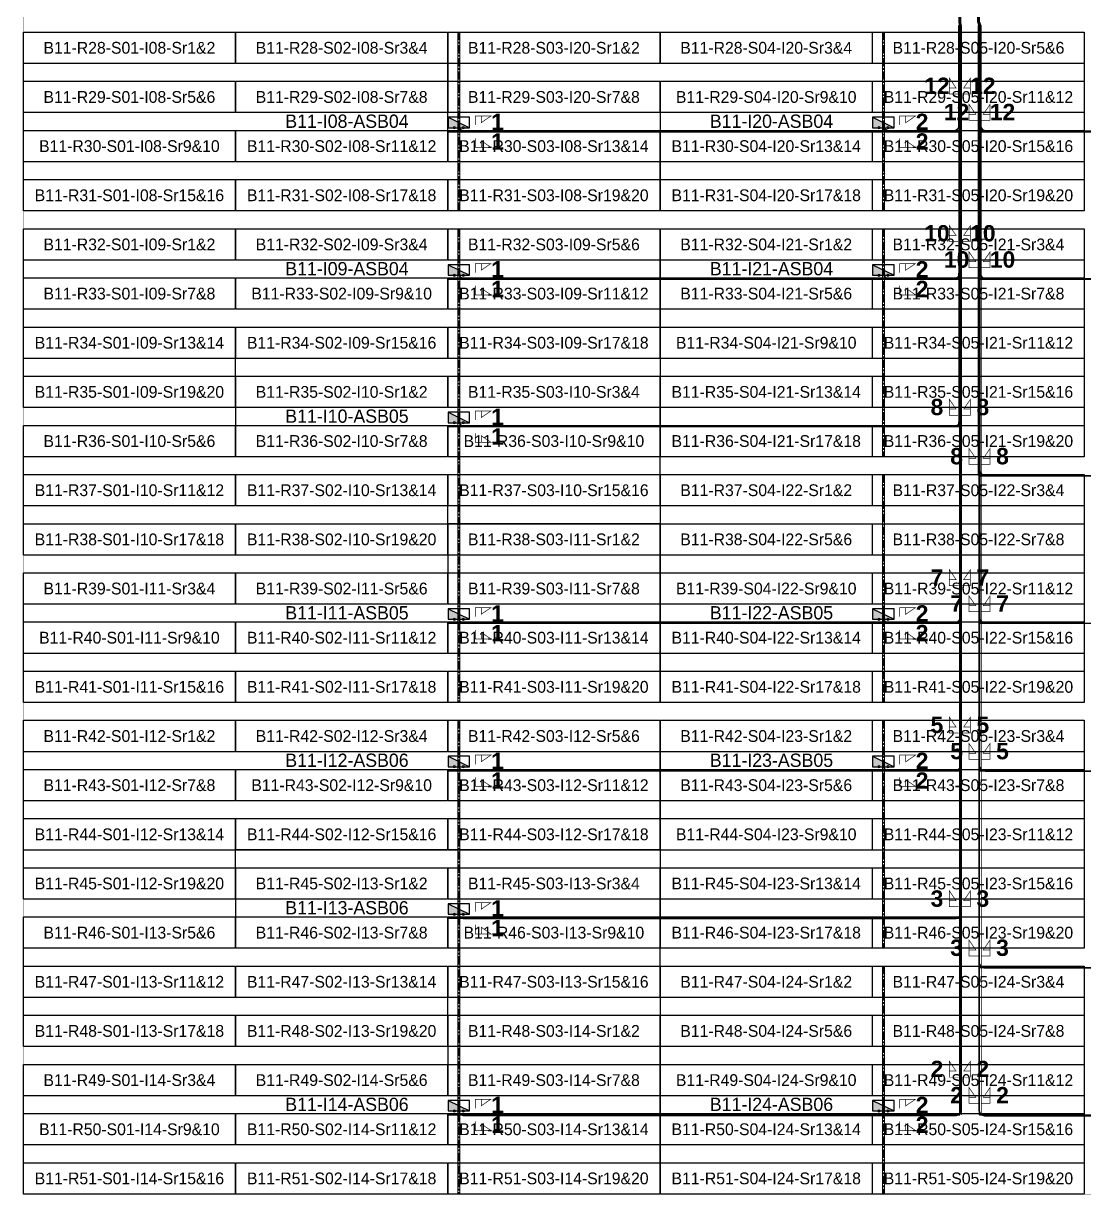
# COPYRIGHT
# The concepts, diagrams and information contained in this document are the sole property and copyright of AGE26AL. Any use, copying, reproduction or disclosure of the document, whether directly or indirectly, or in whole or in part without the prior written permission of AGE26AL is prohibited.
# Model space of a CAD drawing. Header units: metres. Extents: x 532315 to 532639, y 2674917 to 2675304.
# Drawn here: x 532314.6 to 532476.6, y 2674916.7 to 2675095.4 of the extents above; entities that cross this region are included whole.
import ezdxf
from ezdxf.enums import TextEntityAlignment as Align

# ---------------------------------------------------------------- set-up
doc = ezdxf.new("R2010")
doc.units = ezdxf.units.M
doc.header["$MEASUREMENT"] = 0
doc.linetypes.add('CENTER', pattern=[2, 1.25, -0.25, 0.25, -0.25])
doc.layers.add('Boundary-12.5 MW Block', color=6, linetype='Continuous', lineweight=9)
doc.layers.add('PILE', color=1, linetype='Continuous', lineweight=15)
for name, color, linetype in [('DC Trench BL-11', 40, 'Continuous'), ('E-Inverter Grouping', 2, 'Continuous'), ('Inverter Block-11', 7, 'Continuous'), ('LT Cable(AG) INV to LT Panel BL-11', 2, 'Continuous'), ('Messenger Wire Block-11 (Master Path)', 30, 'Continuous'), ('Messenger Wire Block-11 (MW Path)', 191, 'Continuous'), ('Messenger Wire Exc Link', 7, 'Continuous'), ('MMS Table Block-11', 8, 'Continuous'), ('Plan Line - DC BL-11', 40, 'Continuous'), ('Section Marking BL-11', 2, 'Continuous')]:
    doc.layers.add(name, color=color, linetype=linetype)
doc.styles.add('BoldTextStyle', font='arialbd.ttf')
doc.styles.get("Standard").update_dxf_attribs({"font": 'Adani Regular.ttf'})

# ---------------------------------------------------------------- blocks, each defined once
blk = doc.blocks.new('MMS Table (32.292 x 4.788)')
at = {"color": 0}
blk.add_lwpolyline([(0, -0.002), (0, 4.786), (32.292, 4.786), (32.292, -0.002)], close=True, dxfattribs=at)
at = {"color": 7}
blk.add_attdef('ID1', text='', height=1.8, dxfattribs=at).set_placement((16.146, 2.392), align=Align.MIDDLE_CENTER)
blk = doc.blocks.new('Inverter Block')
h = blk.add_hatch(color=0)
h.dxf.hatch_style = 1
h.paths.add_polyline_path([(-1.46, 2.27), (-1.46, 0.85), (1.46, 0.85)])
at = {"color": 0}
blk.add_lwpolyline([(1.46, 2.27), (-1.46, 2.27), (-1.46, 0.85), (1.46, 0.85)], close=True, dxfattribs=at)
blk.add_lwpolyline([(-1.46, 2.27), (1.46, 0.85)], dxfattribs=at)
at = {"layer": 'PILE'}
for centre in [(-0.61, 0.85), (0.61, 0.85)]:
    blk.add_circle(centre, 0.156, dxfattribs=at)
at = {"color": 7}
blk.add_attdef('ID', (-1.46, 3.01), '', height=1.8, dxfattribs=at)

msp = doc.modelspace()

# ---------------------------------------------------------------- linework, layer by layer
at = {"layer": 'Boundary-12.5 MW Block', "const_width": 0.05}
msp.add_lwpolyline([(532314.66, 2675304.08), (532346.95, 2675304.08), (532346.95, 2675296.58), (532638.48, 2675296.58), (532638.48, 2674916.79), (532314.66, 2674916.79)], close=True, dxfattribs=at)
at = {"layer": 'DC Trench BL-11', "color": 40, "const_width": 0.15}
for points in [[(532381.23, 2675094.08), (532380.93, 2675094.08), (532380.93, 2675066.79), (532381.23, 2675066.79)], [(532446.02, 2675094.08), (532445.71, 2675094.08), (532445.71, 2675066.79), (532446.02, 2675066.79)], [(532381.23, 2675064.08), (532380.93, 2675064.08), (532380.93, 2674991.79), (532381.23, 2674991.79)], [(532446.02, 2675064.08), (532445.71, 2675064.08), (532445.71, 2675029.29), (532446.02, 2675029.29)], [(532446.02, 2675026.58), (532445.71, 2675026.58), (532445.71, 2674991.79), (532446.02, 2674991.79)], [(532381.23, 2674989.08), (532380.93, 2674989.08), (532380.93, 2674916.79), (532381.23, 2674916.79)], [(532446.02, 2674989.08), (532445.71, 2674989.08), (532445.71, 2674954.29), (532446.02, 2674954.29)], [(532446.02, 2674951.58), (532445.71, 2674951.58), (532445.71, 2674916.79), (532446.02, 2674916.79)]]:
    msp.add_lwpolyline(points, close=True, dxfattribs=at)
at = {"layer": 'E-Inverter Grouping', "color": 3}
for points in [[(532379.34, 2675079.08), (532411.74, 2675079.08), (532411.74, 2675066.79), (532314.66, 2675066.79), (532314.66, 2675094.08), (532379.34, 2675094.08)], [(532476.52, 2675066.79), (532411.84, 2675066.79), (532411.84, 2675081.79), (532379.44, 2675081.79), (532379.44, 2675094.08), (532476.52, 2675094.08)], [(532411.74, 2675064.08), (532411.74, 2675044.29), (532346.95, 2675044.29), (532346.95, 2675036.79), (532314.66, 2675036.79), (532314.66, 2675064.08)], [(532476.52, 2675029.29), (532411.84, 2675029.29), (532411.84, 2675064.08), (532476.52, 2675064.08)], [(532411.74, 2675041.58), (532411.74, 2675021.79), (532379.34, 2675021.79), (532379.34, 2675014.29), (532314.66, 2675014.29), (532314.66, 2675034.08), (532347.05, 2675034.08), (532347.05, 2675041.58)], [(532476.52, 2674991.79), (532411.84, 2674991.79), (532411.84, 2675026.58), (532476.52, 2675026.58)], [(532411.74, 2674991.79), (532314.66, 2674991.79), (532314.66, 2675011.58), (532379.44, 2675011.58), (532379.44, 2675019.08), (532411.74, 2675019.08)], [(532411.74, 2674989.08), (532411.74, 2674969.29), (532346.95, 2674969.29), (532346.95, 2674961.79), (532314.66, 2674961.79), (532314.66, 2674989.08)], [(532476.52, 2674954.29), (532411.84, 2674954.29), (532411.84, 2674989.08), (532476.52, 2674989.08)], [(532411.74, 2674966.58), (532411.74, 2674946.79), (532379.34, 2674946.79), (532379.34, 2674939.29), (532314.66, 2674939.29), (532314.66, 2674959.08), (532347.05, 2674959.08), (532347.05, 2674966.58)], [(532476.52, 2674916.79), (532411.84, 2674916.79), (532411.84, 2674951.58), (532476.52, 2674951.58)], [(532411.74, 2674916.79), (532314.66, 2674916.79), (532314.66, 2674936.58), (532379.44, 2674936.58), (532379.44, 2674944.08), (532411.74, 2674944.08)]]:
    msp.add_lwpolyline(points, close=True, dxfattribs=at)
at = {"layer": 'LT Cable(AG) INV to LT Panel BL-11'}
for points in [[(532472.31, 2675117.86), (532466.6, 2675117.86, -0.111025), (532466.21, 2675117.94), (532464.48, 2675118.76, 0.042157), (532464.33, 2675118.77), (532458.27, 2675118.77, 0.41447), (532457.37, 2675117.87), (532457.39, 2675095.72, 0.021427), (532457.4, 2675095.65), (532457.44, 2675095.15, -0.021647), (532457.44, 2675095.07), (532457.44, 2675079.88, -0.414214), (532456.54, 2675078.98), (532381.98, 2675078.98, -0.414214), (532381.08, 2675079.88), (532381.08, 2675080.19)], [(532472.31, 2675117.81), (532466.59, 2675117.81, -0.111161), (532466.2, 2675117.89), (532464.48, 2675118.71, 0.042157), (532464.33, 2675118.72), (532458.32, 2675118.72, 0.41447), (532457.42, 2675117.82), (532457.44, 2675095.73, 0.021427), (532457.45, 2675095.65), (532457.49, 2675095.15, -0.021647), (532457.49, 2675095.07), (532457.49, 2675057.33, -0.414214), (532456.59, 2675056.43), (532381.98, 2675056.43, -0.414214), (532381.08, 2675057.33), (532381.08, 2675057.69)], [(532470.37, 2675117.78), (532466.59, 2675117.78, -0.11123), (532466.2, 2675117.87), (532464.48, 2675118.69, 0.042157), (532464.32, 2675118.7), (532458.35, 2675118.7, 0.41447), (532457.45, 2675117.8), (532457.47, 2675095.73, 0.021427), (532457.47, 2675095.65), (532457.52, 2675095.15, -0.021647), (532457.52, 2675095.07), (532457.52, 2675034.8, -0.414214), (532456.62, 2675033.9), (532381.98, 2675033.9, -0.414214), (532381.08, 2675034.8), (532381.08, 2675035.19)], [(532470.37, 2675117.73), (532466.58, 2675117.73, -0.111367), (532466.19, 2675117.82), (532464.47, 2675118.64, 0.042157), (532464.32, 2675118.65), (532458.4, 2675118.65, 0.41447), (532457.5, 2675117.75), (532457.52, 2675095.73, 0.021427), (532457.52, 2675095.65), (532457.57, 2675095.15, -0.021647), (532457.57, 2675095.08), (532457.57, 2675004.75, -0.414214), (532456.67, 2675003.85), (532381.98, 2675003.85, -0.414214), (532381.08, 2675004.75), (532381.08, 2675005.19)], [(532468.29, 2675117.68), (532466.57, 2675117.68, -0.111505), (532466.19, 2675117.77), (532464.47, 2675118.59, 0.042157), (532464.32, 2675118.6), (532458.45, 2675118.6, 0.41447), (532457.55, 2675117.7), (532457.57, 2675095.73, 0.021427), (532457.57, 2675095.66), (532457.62, 2675095.16, -0.021647), (532457.62, 2675095.08), (532457.62, 2674982.2, -0.414214), (532456.72, 2674981.3), (532381.98, 2674981.3, -0.414214), (532381.08, 2674982.2), (532381.08, 2674982.69)], [(532468.29, 2675117.66), (532466.57, 2675117.66, -0.111574), (532466.18, 2675117.74), (532464.46, 2675118.56, 0.042157), (532464.31, 2675118.57), (532458.47, 2675118.57, 0.41447), (532457.57, 2675117.67), (532457.59, 2675095.73, 0.021427), (532457.6, 2675095.66), (532457.64, 2675095.16, -0.021647), (532457.64, 2675095.08), (532457.64, 2674959.68, -0.414214), (532456.74, 2674958.78), (532381.98, 2674958.78, -0.414214), (532381.08, 2674959.68), (532381.08, 2674960.19)], [(532468.29, 2675117.61), (532466.56, 2675117.61, -0.111712), (532466.17, 2675117.69), (532464.46, 2675118.51, 0.042157), (532464.31, 2675118.52), (532458.52, 2675118.52, 0.41447), (532457.62, 2675117.62), (532457.64, 2675095.74, 0.021427), (532457.65, 2675095.66), (532457.69, 2675095.16, -0.021647), (532457.69, 2675095.08), (532457.69, 2674929.63, -0.414214), (532456.79, 2674928.73), (532381.98, 2674928.73, -0.414214), (532381.08, 2674929.63), (532381.08, 2674930.19)], [(532472.31, 2675117.88), (532466.6, 2675117.88, -0.110957), (532466.21, 2675117.97), (532464.48, 2675118.79, 0.042157), (532464.33, 2675118.8), (532458.25, 2675118.8, 0.41447), (532457.35, 2675117.9), (532457.37, 2675095.72, 0.021427), (532457.37, 2675095.65), (532457.42, 2675095.15, -0.021647), (532457.42, 2675095.07), (532457.42, 2675079.9, -0.414214), (532456.52, 2675079), (532446.77, 2675079, -0.414214), (532445.87, 2675079.9), (532445.87, 2675080.19)], [(532472.31, 2675117.83), (532466.59, 2675117.83, -0.111093), (532466.21, 2675117.92), (532464.48, 2675118.74, 0.042157), (532464.33, 2675118.75), (532458.3, 2675118.75, 0.41447), (532457.4, 2675117.85), (532457.42, 2675095.73, 0.021427), (532457.42, 2675095.65), (532457.47, 2675095.15, -0.021647), (532457.47, 2675095.07), (532457.47, 2675057.35, -0.414214), (532456.57, 2675056.45), (532446.77, 2675056.45, -0.414214), (532445.87, 2675057.35), (532445.87, 2675057.69)], [(532470.37, 2675117.76), (532466.58, 2675117.76, -0.111298), (532466.2, 2675117.84), (532464.47, 2675118.66, 0.042157), (532464.32, 2675118.67), (532458.37, 2675118.67, 0.41447), (532457.47, 2675117.77), (532457.49, 2675095.73, 0.021427), (532457.5, 2675095.65), (532457.54, 2675095.15, -0.021647), (532457.54, 2675095.08), (532457.54, 2675004.78, -0.414214), (532456.64, 2675003.88), (532446.77, 2675003.88, -0.414214), (532445.87, 2675004.78), (532445.87, 2675005.19)], [(532470.37, 2675117.71), (532466.58, 2675117.71, -0.111436), (532466.19, 2675117.79), (532464.47, 2675118.61, 0.042157), (532464.32, 2675118.62), (532458.42, 2675118.62, 0.41447), (532457.52, 2675117.72), (532457.54, 2675095.73, 0.021427), (532457.55, 2675095.65), (532457.59, 2675095.16, -0.021647), (532457.59, 2675095.08), (532457.59, 2674982.23, -0.414214), (532456.69, 2674981.33), (532446.77, 2674981.33, -0.414214), (532445.87, 2674982.23), (532445.87, 2674982.69)], [(532468.29, 2675117.63), (532466.57, 2675117.63, -0.111643), (532466.18, 2675117.72), (532464.46, 2675118.54, 0.042157), (532464.31, 2675118.55), (532458.5, 2675118.55, 0.41447), (532457.6, 2675117.65), (532457.62, 2675095.73, 0.021427), (532457.62, 2675095.66), (532457.67, 2675095.16, -0.021647), (532457.67, 2675095.08), (532457.67, 2674929.65, -0.414214), (532456.77, 2674928.75), (532446.77, 2674928.75, -0.414214), (532445.87, 2674929.65), (532445.87, 2674930.19)]]:
    msp.add_lwpolyline(points, format="xyb", dxfattribs=at)
at = {"layer": 'LT Cable(AG) INV to LT Panel BL-11', "color": 5}
for points in [[(532467.28, 2675117.27), (532465.68, 2675117.27, 0.078431), (532465.4, 2675117.23), (532464.51, 2675116.94, -0.078431), (532464.24, 2675116.9), (532461.1, 2675116.9, 0.414494), (532460.2, 2675116), (532460.22, 2675095.82, 0.08349), (532460.27, 2675095.53), (532460.37, 2675095.24, -0.083731), (532460.42, 2675094.94), (532460.42, 2674929.65, 0.414214), (532461.32, 2674928.75), (532571.16, 2674928.75, 0.414214), (532572.06, 2674929.65), (532572.06, 2674930.19)], [(532467.28, 2675117.25), (532465.68, 2675117.25, 0.078431), (532465.41, 2675117.2), (532464.52, 2675116.92, -0.078431), (532464.24, 2675116.87), (532461.12, 2675116.87, 0.414494), (532460.22, 2675115.97), (532460.24, 2675095.82, 0.08349), (532460.29, 2675095.53), (532460.39, 2675095.24, -0.083731), (532460.44, 2675094.95), (532460.44, 2674929.68, 0.414214), (532461.34, 2674928.78), (532506.37, 2674928.78, 0.414214), (532507.27, 2674929.68), (532507.27, 2674930.19)], [(532467.28, 2675117.22), (532465.69, 2675117.22, 0.078431), (532465.41, 2675117.18), (532464.52, 2675116.89, -0.078431), (532464.24, 2675116.85), (532461.15, 2675116.85, 0.414494), (532460.25, 2675115.95), (532460.27, 2675095.83, 0.08349), (532460.32, 2675095.53), (532460.42, 2675095.24, -0.083731), (532460.47, 2675094.95), (532460.47, 2674952.2, 0.414214), (532461.37, 2674951.3), (532571.16, 2674951.3, 0.414214), (532572.06, 2674952.2), (532572.06, 2674952.69)], [(532467.28, 2675117.2), (532465.69, 2675117.2, 0.078431), (532465.42, 2675117.15), (532464.53, 2675116.87, -0.078431), (532464.25, 2675116.82), (532461.17, 2675116.82, 0.414494), (532460.27, 2675115.92), (532460.29, 2675095.83, 0.08349), (532460.34, 2675095.54), (532460.44, 2675095.25, -0.083731), (532460.49, 2675094.95), (532460.49, 2674982.23, 0.414214), (532461.39, 2674981.33), (532571.16, 2674981.33, 0.414214), (532572.06, 2674982.23), (532572.06, 2674982.69)], [(532469.27, 2675117.17), (532465.7, 2675117.17, 0.078431), (532465.42, 2675117.13), (532464.53, 2675116.84, -0.078431), (532464.25, 2675116.8), (532461.2, 2675116.8, 0.414494), (532460.3, 2675115.9), (532460.32, 2675095.84, 0.08349), (532460.37, 2675095.54), (532460.47, 2675095.25, -0.083731), (532460.52, 2675094.96), (532460.52, 2674982.25, 0.414214), (532461.42, 2674981.35), (532506.37, 2674981.35, 0.414214), (532507.27, 2674982.25), (532507.27, 2674982.69)], [(532469.27, 2675117.15), (532465.7, 2675117.15, 0.078431), (532465.42, 2675117.1), (532464.53, 2675116.82, -0.078431), (532464.26, 2675116.77), (532461.22, 2675116.77, 0.414494), (532460.32, 2675115.87), (532460.34, 2675095.84, 0.08349), (532460.39, 2675095.55), (532460.49, 2675095.26, -0.083731), (532460.54, 2675094.96), (532460.54, 2675004.78, 0.414214), (532461.44, 2675003.88), (532571.16, 2675003.88, 0.414214), (532572.06, 2675004.78), (532572.06, 2675005.19)], [(532469.27, 2675117.12), (532465.7, 2675117.12, 0.078431), (532465.43, 2675117.08), (532464.54, 2675116.79, -0.078431), (532464.26, 2675116.75), (532461.25, 2675116.75, 0.414494), (532460.35, 2675115.85), (532460.37, 2675095.85, 0.08349), (532460.42, 2675095.55), (532460.52, 2675095.26, -0.083731), (532460.57, 2675094.97), (532460.57, 2675004.8, 0.414214), (532461.47, 2675003.9), (532506.37, 2675003.9, 0.414214), (532507.27, 2675004.8), (532507.27, 2675005.19)], [(532469.27, 2675117.1), (532465.71, 2675117.1, 0.078431), (532465.43, 2675117.05), (532464.54, 2675116.77, -0.078431), (532464.26, 2675116.72), (532461.27, 2675116.72, 0.414494), (532460.37, 2675115.82), (532460.39, 2675095.85, 0.08349), (532460.44, 2675095.56), (532460.54, 2675095.27, -0.083731), (532460.59, 2675094.97), (532460.59, 2675027.33, 0.414214), (532461.49, 2675026.43), (532571.16, 2675026.43, 0.414214), (532572.06, 2675027.33), (532572.06, 2675027.69)], [(532471.42, 2675117.07), (532465.71, 2675117.07, 0.078431), (532465.44, 2675117.03), (532464.55, 2675116.74, -0.078431), (532464.27, 2675116.7), (532461.3, 2675116.7, 0.414494), (532460.4, 2675115.8), (532460.42, 2675095.85, 0.08349), (532460.47, 2675095.56), (532460.57, 2675095.27, -0.083731), (532460.62, 2675094.98), (532460.62, 2675057.35, 0.414214), (532461.52, 2675056.45), (532571.16, 2675056.45, 0.414214), (532572.06, 2675057.35), (532572.06, 2675057.69)], [(532471.42, 2675117.05), (532465.72, 2675117.05, 0.078431), (532465.44, 2675117), (532464.55, 2675116.72, -0.078431), (532464.27, 2675116.67), (532461.32, 2675116.67, 0.414494), (532460.42, 2675115.77), (532460.44, 2675095.86, 0.08349), (532460.49, 2675095.56), (532460.59, 2675095.27, -0.083731), (532460.64, 2675094.98), (532460.64, 2675057.38, 0.414214), (532461.54, 2675056.48), (532506.37, 2675056.48, 0.414214), (532507.27, 2675057.38), (532507.27, 2675057.69)], [(532471.42, 2675117.02), (532465.72, 2675117.02, 0.078431), (532465.44, 2675116.98), (532464.55, 2675116.69, -0.078431), (532464.28, 2675116.65), (532461.35, 2675116.65, 0.414494), (532460.45, 2675115.75), (532460.47, 2675095.86, 0.08349), (532460.52, 2675095.57), (532460.62, 2675095.28, -0.083731), (532460.67, 2675094.98), (532460.67, 2675079.9, 0.414214), (532461.57, 2675079), (532571.16, 2675079, 0.414214), (532572.06, 2675079.9), (532572.06, 2675080.19)], [(532471.42, 2675117), (532465.72, 2675117, 0.078431), (532465.45, 2675116.95), (532464.56, 2675116.67, -0.078431), (532464.28, 2675116.62), (532461.37, 2675116.62, 0.414494), (532460.47, 2675115.72), (532460.49, 2675095.87, 0.08349), (532460.54, 2675095.57), (532460.64, 2675095.28, -0.083731), (532460.69, 2675094.99), (532460.69, 2675079.93, 0.414214), (532461.59, 2675079.03), (532506.37, 2675079.03, 0.414214), (532507.27, 2675079.93), (532507.27, 2675080.19)]]:
    msp.add_lwpolyline(points, format="xyb", dxfattribs=at)
at = {"layer": 'Messenger Wire Block-11 (Master Path)'}
for points in [[(532457.54, 2674928.88), (532457.54, 2675095.11)], [(532460.54, 2674928.88), (532460.54, 2675095.11)], [(532379.44, 2675078.88), (532457.54, 2675078.88)], [(532460.54, 2675078.88), (532573.7, 2675078.88)], [(532379.44, 2675056.38), (532457.54, 2675056.38)], [(532460.54, 2675056.38), (532573.7, 2675056.38)], [(532379.44, 2675033.88), (532457.54, 2675033.88)], [(532460.54, 2675026.38), (532573.7, 2675026.38)], [(532379.44, 2675003.88), (532457.54, 2675003.88)], [(532460.54, 2675003.88), (532573.7, 2675003.88)], [(532379.44, 2674981.38), (532457.54, 2674981.38)], [(532460.54, 2674981.38), (532573.7, 2674981.38)], [(532379.44, 2674958.88), (532457.54, 2674958.88)], [(532460.54, 2674951.38), (532573.7, 2674951.38)], [(532379.44, 2674928.88), (532457.54, 2674928.88)], [(532460.54, 2674928.88), (532573.7, 2674928.88)]]:
    msp.add_lwpolyline(points, dxfattribs=at)
at = {"layer": 'Messenger Wire Block-11 (MW Path)', "const_width": 0.1}
for points in [[(532457.29, 2675033.88), (532457.29, 2675095.11)], [(532457.79, 2674928.88), (532457.79, 2675095.11)], [(532460.29, 2675026.38), (532460.29, 2675095.11)], [(532460.79, 2674928.88), (532460.79, 2675095.11)], [(532379.44, 2675078.88), (532457.54, 2675078.88)], [(532460.54, 2675078.88), (532573.7, 2675078.88)], [(532379.44, 2675056.38), (532457.54, 2675056.38)], [(532460.54, 2675056.38), (532573.7, 2675056.38)], [(532379.44, 2675033.88), (532457.54, 2675033.88)], [(532460.54, 2675026.38), (532573.7, 2675026.38)], [(532379.44, 2675003.88), (532457.54, 2675003.88)], [(532460.54, 2675003.88), (532573.7, 2675003.88)], [(532379.44, 2674981.38), (532457.54, 2674981.38)], [(532460.54, 2674981.38), (532573.7, 2674981.38)], [(532379.44, 2674958.88), (532457.54, 2674958.88)], [(532460.54, 2674951.38), (532573.7, 2674951.38)], [(532379.44, 2674928.88), (532457.54, 2674928.88)], [(532460.54, 2674928.88), (532573.7, 2674928.88)]]:
    msp.add_lwpolyline(points, dxfattribs=at)
at = {"layer": 'Messenger Wire Exc Link'}
for points in [[(532457.49, 2675095.69), (532457.54, 2675095.11)], [(532460.34, 2675095.69), (532460.54, 2675095.11)]]:
    msp.add_lwpolyline(points, dxfattribs=at)
at = {"layer": 'Plan Line - DC BL-11', "color": 6, "linetype": 'CENTER'}
for points in [[(532381.08, 2675094.08), (532381.08, 2675066.79)], [(532445.87, 2675094.08), (532445.87, 2675066.79)], [(532381.08, 2675064.08), (532381.08, 2674991.79)], [(532445.87, 2675064.08), (532445.87, 2675029.29)], [(532445.87, 2675026.58), (532445.87, 2674991.79)], [(532381.08, 2674989.08), (532381.08, 2674916.79)], [(532445.87, 2674989.08), (532445.87, 2674954.29)], [(532445.87, 2674951.58), (532445.87, 2674916.79)]]:
    msp.add_lwpolyline(points, dxfattribs=at)
at = {"layer": 'Section Marking BL-11', "color": 94, "lineweight": 35, "true_color": 0x00a500, "const_width": 0.1}
for points in [[(532457.34, 2675084.63), (532455.95, 2675084.63), (532455.95, 2675087.03), (532456.96, 2675085.55), (532455.95, 2675085.55)], [(532457.74, 2675084.63), (532459.13, 2675084.63), (532459.13, 2675087.03), (532458.12, 2675085.55), (532459.13, 2675085.55)], [(532460.34, 2675080.63), (532458.95, 2675080.63), (532458.95, 2675083.03), (532459.96, 2675081.55), (532458.95, 2675081.55)], [(532460.74, 2675080.63), (532462.13, 2675080.63), (532462.13, 2675083.03), (532461.12, 2675081.55), (532462.13, 2675081.55)], [(532383.58, 2675079.88), (532383.58, 2675081.27), (532385.98, 2675081.27), (532384.5, 2675080.26), (532384.5, 2675081.27)], [(532448.37, 2675079.88), (532448.37, 2675081.27), (532450.77, 2675081.27), (532449.29, 2675080.26), (532449.29, 2675081.27)], [(532383.58, 2675077.88), (532383.58, 2675076.49), (532385.98, 2675076.49), (532384.5, 2675077.5), (532384.5, 2675076.49)], [(532448.37, 2675077.88), (532448.37, 2675076.49), (532450.77, 2675076.49), (532449.29, 2675077.5), (532449.29, 2675076.49)], [(532457.34, 2675062.13), (532455.95, 2675062.13), (532455.95, 2675064.53), (532456.96, 2675063.05), (532455.95, 2675063.05)], [(532457.74, 2675062.13), (532459.13, 2675062.13), (532459.13, 2675064.53), (532458.12, 2675063.05), (532459.13, 2675063.05)], [(532460.34, 2675058.13), (532458.95, 2675058.13), (532458.95, 2675060.53), (532459.96, 2675059.05), (532458.95, 2675059.05)], [(532460.74, 2675058.13), (532462.13, 2675058.13), (532462.13, 2675060.53), (532461.12, 2675059.05), (532462.13, 2675059.05)], [(532383.58, 2675057.38), (532383.58, 2675058.77), (532385.98, 2675058.77), (532384.5, 2675057.76), (532384.5, 2675058.77)], [(532448.37, 2675057.38), (532448.37, 2675058.77), (532450.77, 2675058.77), (532449.29, 2675057.76), (532449.29, 2675058.77)], [(532383.58, 2675055.38), (532383.58, 2675053.99), (532385.98, 2675053.99), (532384.5, 2675055), (532384.5, 2675053.99)], [(532448.37, 2675055.38), (532448.37, 2675053.99), (532450.77, 2675053.99), (532449.29, 2675055), (532449.29, 2675053.99)], [(532457.34, 2675035.63), (532455.95, 2675035.63), (532455.95, 2675038.03), (532456.96, 2675036.55), (532455.95, 2675036.55)], [(532457.74, 2675035.63), (532459.13, 2675035.63), (532459.13, 2675038.03), (532458.12, 2675036.55), (532459.13, 2675036.55)], [(532383.58, 2675034.88), (532383.58, 2675036.27), (532385.98, 2675036.27), (532384.5, 2675035.26), (532384.5, 2675036.27)], [(532383.58, 2675032.88), (532383.58, 2675031.49), (532385.98, 2675031.49), (532384.5, 2675032.5), (532384.5, 2675031.49)], [(532460.34, 2675028.13), (532458.95, 2675028.13), (532458.95, 2675030.53), (532459.96, 2675029.05), (532458.95, 2675029.05)], [(532460.74, 2675028.13), (532462.13, 2675028.13), (532462.13, 2675030.53), (532461.12, 2675029.05), (532462.13, 2675029.05)], [(532457.34, 2675009.63), (532455.95, 2675009.63), (532455.95, 2675012.03), (532456.96, 2675010.55), (532455.95, 2675010.55)], [(532457.74, 2675009.63), (532459.13, 2675009.63), (532459.13, 2675012.03), (532458.12, 2675010.55), (532459.13, 2675010.55)], [(532460.34, 2675005.63), (532458.95, 2675005.63), (532458.95, 2675008.03), (532459.96, 2675006.55), (532458.95, 2675006.55)], [(532460.74, 2675005.63), (532462.13, 2675005.63), (532462.13, 2675008.03), (532461.12, 2675006.55), (532462.13, 2675006.55)], [(532383.58, 2675004.88), (532383.58, 2675006.27), (532385.98, 2675006.27), (532384.5, 2675005.26), (532384.5, 2675006.27)], [(532448.37, 2675004.88), (532448.37, 2675006.27), (532450.77, 2675006.27), (532449.29, 2675005.26), (532449.29, 2675006.27)], [(532383.58, 2675002.88), (532383.58, 2675001.49), (532385.98, 2675001.49), (532384.5, 2675002.5), (532384.5, 2675001.49)], [(532448.37, 2675002.88), (532448.37, 2675001.49), (532450.77, 2675001.49), (532449.29, 2675002.5), (532449.29, 2675001.49)], [(532457.34, 2674987.13), (532455.95, 2674987.13), (532455.95, 2674989.53), (532456.96, 2674988.05), (532455.95, 2674988.05)], [(532457.74, 2674987.13), (532459.13, 2674987.13), (532459.13, 2674989.53), (532458.12, 2674988.05), (532459.13, 2674988.05)], [(532460.34, 2674983.13), (532458.95, 2674983.13), (532458.95, 2674985.53), (532459.96, 2674984.05), (532458.95, 2674984.05)], [(532460.74, 2674983.13), (532462.13, 2674983.13), (532462.13, 2674985.53), (532461.12, 2674984.05), (532462.13, 2674984.05)], [(532383.58, 2674982.38), (532383.58, 2674983.77), (532385.98, 2674983.77), (532384.5, 2674982.76), (532384.5, 2674983.77)], [(532448.37, 2674982.38), (532448.37, 2674983.77), (532450.77, 2674983.77), (532449.29, 2674982.76), (532449.29, 2674983.77)], [(532383.58, 2674980.38), (532383.58, 2674978.99), (532385.98, 2674978.99), (532384.5, 2674980), (532384.5, 2674978.99)], [(532448.37, 2674980.38), (532448.37, 2674978.99), (532450.77, 2674978.99), (532449.29, 2674980), (532449.29, 2674978.99)], [(532457.34, 2674960.63), (532455.95, 2674960.63), (532455.95, 2674963.03), (532456.96, 2674961.55), (532455.95, 2674961.55)], [(532457.74, 2674960.63), (532459.13, 2674960.63), (532459.13, 2674963.03), (532458.12, 2674961.55), (532459.13, 2674961.55)], [(532383.58, 2674959.88), (532383.58, 2674961.27), (532385.98, 2674961.27), (532384.5, 2674960.26), (532384.5, 2674961.27)], [(532383.58, 2674957.88), (532383.58, 2674956.49), (532385.98, 2674956.49), (532384.5, 2674957.5), (532384.5, 2674956.49)], [(532460.34, 2674953.13), (532458.95, 2674953.13), (532458.95, 2674955.53), (532459.96, 2674954.05), (532458.95, 2674954.05)], [(532460.74, 2674953.13), (532462.13, 2674953.13), (532462.13, 2674955.53), (532461.12, 2674954.05), (532462.13, 2674954.05)], [(532457.34, 2674934.63), (532455.95, 2674934.63), (532455.95, 2674937.03), (532456.96, 2674935.55), (532455.95, 2674935.55)], [(532457.74, 2674934.63), (532459.13, 2674934.63), (532459.13, 2674937.03), (532458.12, 2674935.55), (532459.13, 2674935.55)], [(532460.34, 2674930.63), (532458.95, 2674930.63), (532458.95, 2674933.03), (532459.96, 2674931.55), (532458.95, 2674931.55)], [(532460.74, 2674930.63), (532462.13, 2674930.63), (532462.13, 2674933.03), (532461.12, 2674931.55), (532462.13, 2674931.55)], [(532383.58, 2674929.88), (532383.58, 2674931.27), (532385.98, 2674931.27), (532384.5, 2674930.26), (532384.5, 2674931.27)], [(532448.37, 2674929.88), (532448.37, 2674931.27), (532450.77, 2674931.27), (532449.29, 2674930.26), (532449.29, 2674931.27)], [(532383.58, 2674927.88), (532383.58, 2674926.49), (532385.98, 2674926.49), (532384.5, 2674927.5), (532384.5, 2674926.49)], [(532448.37, 2674927.88), (532448.37, 2674926.49), (532450.77, 2674926.49), (532449.29, 2674927.5), (532449.29, 2674926.49)]]:
    msp.add_lwpolyline(points, dxfattribs=at)

# ---------------------------------------------------------------- block references
at = {"layer": 'Inverter Block-11'}
ref = msp.add_blockref('Inverter Block', (532381.08, 2675078.53), dxfattribs=dict(at, xscale=1.124999999976148, yscale=1.124999999976148, zscale=1.124999999976148))
ref.add_attrib('ID', 'B11-I08-ASB04', (532354.6, 2675079.47), dxfattribs={"layer": '0', "color": 7, "height": 2.025})
ref = msp.add_blockref('Inverter Block', (532445.87, 2675078.53), dxfattribs=dict(at, xscale=1.124999999976148, yscale=1.124999999976148, zscale=1.124999999976148))
ref.add_attrib('ID', 'B11-I20-ASB04', (532419.38, 2675079.47), dxfattribs={"layer": '0', "color": 7, "height": 2.025})
ref = msp.add_blockref('Inverter Block', (532381.08, 2675056.03), dxfattribs=dict(at, xscale=1.124999999976148, yscale=1.124999999976148, zscale=1.124999999976148))
ref.add_attrib('ID', 'B11-I09-ASB04', (532354.6, 2675056.97), dxfattribs={"layer": '0', "color": 7, "height": 2.025})
ref = msp.add_blockref('Inverter Block', (532445.87, 2675056.03), dxfattribs=dict(at, xscale=1.124999999976148, yscale=1.124999999976148, zscale=1.124999999976148))
ref.add_attrib('ID', 'B11-I21-ASB04', (532419.38, 2675056.97), dxfattribs={"layer": '0', "color": 7, "height": 2.025})
ref = msp.add_blockref('Inverter Block', (532381.08, 2675033.53), dxfattribs=dict(at, xscale=1.124999999976148, yscale=1.124999999976148, zscale=1.124999999976148))
ref.add_attrib('ID', 'B11-I10-ASB05', (532354.6, 2675034.47), dxfattribs={"layer": '0', "color": 7, "height": 2.025})
ref = msp.add_blockref('Inverter Block', (532381.08, 2675003.53), dxfattribs=dict(at, xscale=1.124999999976148, yscale=1.124999999976148, zscale=1.124999999976148))
ref.add_attrib('ID', 'B11-I11-ASB05', (532354.6, 2675004.47), dxfattribs={"layer": '0', "color": 7, "height": 2.025})
ref = msp.add_blockref('Inverter Block', (532445.87, 2675003.53), dxfattribs=dict(at, xscale=1.124999999976148, yscale=1.124999999976148, zscale=1.124999999976148))
ref.add_attrib('ID', 'B11-I22-ASB05', (532419.38, 2675004.47), dxfattribs={"layer": '0', "color": 7, "height": 2.025})
ref = msp.add_blockref('Inverter Block', (532381.08, 2674981.03), dxfattribs=dict(at, xscale=1.124999999976148, yscale=1.124999999976148, zscale=1.124999999976148))
ref.add_attrib('ID', 'B11-I12-ASB06', (532354.6, 2674981.97), dxfattribs={"layer": '0', "color": 7, "height": 2.025})
ref = msp.add_blockref('Inverter Block', (532445.87, 2674981.03), dxfattribs=dict(at, xscale=1.124999999976148, yscale=1.124999999976148, zscale=1.124999999976148))
ref.add_attrib('ID', 'B11-I23-ASB05', (532419.38, 2674981.97), dxfattribs={"layer": '0', "color": 7, "height": 2.025})
ref = msp.add_blockref('Inverter Block', (532381.08, 2674958.53), dxfattribs=dict(at, xscale=1.124999999976148, yscale=1.124999999976148, zscale=1.124999999976148))
ref.add_attrib('ID', 'B11-I13-ASB06', (532354.6, 2674959.47), dxfattribs={"layer": '0', "color": 7, "height": 2.025})
ref = msp.add_blockref('Inverter Block', (532381.08, 2674928.53), dxfattribs=dict(at, xscale=1.124999999976148, yscale=1.124999999976148, zscale=1.124999999976148))
ref.add_attrib('ID', 'B11-I14-ASB06', (532354.6, 2674929.47), dxfattribs={"layer": '0', "color": 7, "height": 2.025})
ref = msp.add_blockref('Inverter Block', (532445.87, 2674928.53), dxfattribs=dict(at, xscale=1.124999999976148, yscale=1.124999999976148, zscale=1.124999999976148))
ref.add_attrib('ID', 'B11-I24-ASB06', (532419.38, 2674929.47), dxfattribs={"layer": '0', "color": 7, "height": 2.025})
at = {"layer": 'MMS Table Block-11'}
for p, values in [((532314.66, 2675089.29), {'ID1': 'B11-R28-S01-I08-Sr1&2'}), ((532347.05, 2675089.29), {'ID1': 'B11-R28-S02-I08-Sr3&4'}), ((532379.44, 2675089.29), {'ID1': 'B11-R28-S03-I20-Sr1&2'}), ((532411.84, 2675089.29), {'ID1': 'B11-R28-S04-I20-Sr3&4'}), ((532444.23, 2675089.29), {'ID1': 'B11-R28-S05-I20-Sr5&6'}), ((532314.66, 2675081.79), {'ID1': 'B11-R29-S01-I08-Sr5&6'}), ((532347.05, 2675081.79), {'ID1': 'B11-R29-S02-I08-Sr7&8'}), ((532379.44, 2675081.79), {'ID1': 'B11-R29-S03-I20-Sr7&8'}), ((532411.84, 2675081.79), {'ID1': 'B11-R29-S04-I20-Sr9&10'}), ((532444.23, 2675081.79), {'ID1': 'B11-R29-S05-I20-Sr11&12'}), ((532314.66, 2675074.29), {'ID1': 'B11-R30-S01-I08-Sr9&10'}), ((532347.05, 2675074.29), {'ID1': 'B11-R30-S02-I08-Sr11&12'}), ((532379.44, 2675074.29), {'ID1': 'B11-R30-S03-I08-Sr13&14'}), ((532411.84, 2675074.29), {'ID1': 'B11-R30-S04-I20-Sr13&14'}), ((532444.23, 2675074.29), {'ID1': 'B11-R30-S05-I20-Sr15&16'}), ((532314.66, 2675066.79), {'ID1': 'B11-R31-S01-I08-Sr15&16'}), ((532347.05, 2675066.79), {'ID1': 'B11-R31-S02-I08-Sr17&18'}), ((532379.44, 2675066.79), {'ID1': 'B11-R31-S03-I08-Sr19&20'}), ((532411.84, 2675066.79), {'ID1': 'B11-R31-S04-I20-Sr17&18'}), ((532444.23, 2675066.79), {'ID1': 'B11-R31-S05-I20-Sr19&20'}), ((532314.66, 2675059.29), {'ID1': 'B11-R32-S01-I09-Sr1&2'}), ((532347.05, 2675059.29), {'ID1': 'B11-R32-S02-I09-Sr3&4'}), ((532379.44, 2675059.29), {'ID1': 'B11-R32-S03-I09-Sr5&6'}), ((532411.84, 2675059.29), {'ID1': 'B11-R32-S04-I21-Sr1&2'}), ((532444.23, 2675059.29), {'ID1': 'B11-R32-S05-I21-Sr3&4'}), ((532314.66, 2675051.79), {'ID1': 'B11-R33-S01-I09-Sr7&8'}), ((532347.05, 2675051.79), {'ID1': 'B11-R33-S02-I09-Sr9&10'}), ((532379.44, 2675051.79), {'ID1': 'B11-R33-S03-I09-Sr11&12'}), ((532411.84, 2675051.79), {'ID1': 'B11-R33-S04-I21-Sr5&6'}), ((532444.23, 2675051.79), {'ID1': 'B11-R33-S05-I21-Sr7&8'}), ((532314.66, 2675044.29), {'ID1': 'B11-R34-S01-I09-Sr13&14'}), ((532347.05, 2675044.29), {'ID1': 'B11-R34-S02-I09-Sr15&16'}), ((532379.44, 2675044.29), {'ID1': 'B11-R34-S03-I09-Sr17&18'}), ((532411.84, 2675044.29), {'ID1': 'B11-R34-S04-I21-Sr9&10'}), ((532444.23, 2675044.29), {'ID1': 'B11-R34-S05-I21-Sr11&12'}), ((532314.66, 2675036.79), {'ID1': 'B11-R35-S01-I09-Sr19&20'}), ((532347.05, 2675036.79), {'ID1': 'B11-R35-S02-I10-Sr1&2'}), ((532379.44, 2675036.79), {'ID1': 'B11-R35-S03-I10-Sr3&4'}), ((532411.84, 2675036.79), {'ID1': 'B11-R35-S04-I21-Sr13&14'}), ((532444.23, 2675036.79), {'ID1': 'B11-R35-S05-I21-Sr15&16'}), ((532314.66, 2675029.29), {'ID1': 'B11-R36-S01-I10-Sr5&6'}), ((532347.05, 2675029.29), {'ID1': 'B11-R36-S02-I10-Sr7&8'}), ((532379.44, 2675029.29), {'ID1': 'B11-R36-S03-I10-Sr9&10'}), ((532411.84, 2675029.29), {'ID1': 'B11-R36-S04-I21-Sr17&18'}), ((532444.23, 2675029.29), {'ID1': 'B11-R36-S05-I21-Sr19&20'}), ((532314.66, 2675021.79), {'ID1': 'B11-R37-S01-I10-Sr11&12'}), ((532347.05, 2675021.79), {'ID1': 'B11-R37-S02-I10-Sr13&14'}), ((532379.44, 2675021.79), {'ID1': 'B11-R37-S03-I10-Sr15&16'}), ((532411.84, 2675021.79), {'ID1': 'B11-R37-S04-I22-Sr1&2'}), ((532444.23, 2675021.79), {'ID1': 'B11-R37-S05-I22-Sr3&4'}), ((532314.66, 2675014.29), {'ID1': 'B11-R38-S01-I10-Sr17&18'}), ((532347.05, 2675014.29), {'ID1': 'B11-R38-S02-I10-Sr19&20'}), ((532379.44, 2675014.29), {'ID1': 'B11-R38-S03-I11-Sr1&2'}), ((532411.84, 2675014.29), {'ID1': 'B11-R38-S04-I22-Sr5&6'}), ((532444.23, 2675014.29), {'ID1': 'B11-R38-S05-I22-Sr7&8'}), ((532314.66, 2675006.79), {'ID1': 'B11-R39-S01-I11-Sr3&4'}), ((532347.05, 2675006.79), {'ID1': 'B11-R39-S02-I11-Sr5&6'}), ((532379.44, 2675006.79), {'ID1': 'B11-R39-S03-I11-Sr7&8'}), ((532411.84, 2675006.79), {'ID1': 'B11-R39-S04-I22-Sr9&10'}), ((532444.23, 2675006.79), {'ID1': 'B11-R39-S05-I22-Sr11&12'}), ((532314.66, 2674999.29), {'ID1': 'B11-R40-S01-I11-Sr9&10'}), ((532347.05, 2674999.29), {'ID1': 'B11-R40-S02-I11-Sr11&12'}), ((532379.44, 2674999.29), {'ID1': 'B11-R40-S03-I11-Sr13&14'}), ((532411.84, 2674999.29), {'ID1': 'B11-R40-S04-I22-Sr13&14'}), ((532444.23, 2674999.29), {'ID1': 'B11-R40-S05-I22-Sr15&16'}), ((532314.66, 2674991.79), {'ID1': 'B11-R41-S01-I11-Sr15&16'}), ((532347.05, 2674991.79), {'ID1': 'B11-R41-S02-I11-Sr17&18'}), ((532379.44, 2674991.79), {'ID1': 'B11-R41-S03-I11-Sr19&20'}), ((532411.84, 2674991.79), {'ID1': 'B11-R41-S04-I22-Sr17&18'}), ((532444.23, 2674991.79), {'ID1': 'B11-R41-S05-I22-Sr19&20'}), ((532314.66, 2674984.29), {'ID1': 'B11-R42-S01-I12-Sr1&2'}), ((532347.05, 2674984.29), {'ID1': 'B11-R42-S02-I12-Sr3&4'}), ((532379.44, 2674984.29), {'ID1': 'B11-R42-S03-I12-Sr5&6'}), ((532411.84, 2674984.29), {'ID1': 'B11-R42-S04-I23-Sr1&2'}), ((532444.23, 2674984.29), {'ID1': 'B11-R42-S05-I23-Sr3&4'}), ((532314.66, 2674976.79), {'ID1': 'B11-R43-S01-I12-Sr7&8'}), ((532347.05, 2674976.79), {'ID1': 'B11-R43-S02-I12-Sr9&10'}), ((532379.44, 2674976.79), {'ID1': 'B11-R43-S03-I12-Sr11&12'}), ((532411.84, 2674976.79), {'ID1': 'B11-R43-S04-I23-Sr5&6'}), ((532444.23, 2674976.79), {'ID1': 'B11-R43-S05-I23-Sr7&8'}), ((532314.66, 2674969.29), {'ID1': 'B11-R44-S01-I12-Sr13&14'}), ((532347.05, 2674969.29), {'ID1': 'B11-R44-S02-I12-Sr15&16'}), ((532379.44, 2674969.29), {'ID1': 'B11-R44-S03-I12-Sr17&18'}), ((532411.84, 2674969.29), {'ID1': 'B11-R44-S04-I23-Sr9&10'}), ((532444.23, 2674969.29), {'ID1': 'B11-R44-S05-I23-Sr11&12'}), ((532314.66, 2674961.79), {'ID1': 'B11-R45-S01-I12-Sr19&20'}), ((532347.05, 2674961.79), {'ID1': 'B11-R45-S02-I13-Sr1&2'}), ((532379.44, 2674961.79), {'ID1': 'B11-R45-S03-I13-Sr3&4'}), ((532411.84, 2674961.79), {'ID1': 'B11-R45-S04-I23-Sr13&14'}), ((532444.23, 2674961.79), {'ID1': 'B11-R45-S05-I23-Sr15&16'}), ((532314.66, 2674954.29), {'ID1': 'B11-R46-S01-I13-Sr5&6'}), ((532347.05, 2674954.29), {'ID1': 'B11-R46-S02-I13-Sr7&8'}), ((532379.44, 2674954.29), {'ID1': 'B11-R46-S03-I13-Sr9&10'}), ((532411.84, 2674954.29), {'ID1': 'B11-R46-S04-I23-Sr17&18'}), ((532444.23, 2674954.29), {'ID1': 'B11-R46-S05-I23-Sr19&20'}), ((532314.66, 2674946.79), {'ID1': 'B11-R47-S01-I13-Sr11&12'}), ((532347.05, 2674946.79), {'ID1': 'B11-R47-S02-I13-Sr13&14'}), ((532379.44, 2674946.79), {'ID1': 'B11-R47-S03-I13-Sr15&16'}), ((532411.84, 2674946.79), {'ID1': 'B11-R47-S04-I24-Sr1&2'}), ((532444.23, 2674946.79), {'ID1': 'B11-R47-S05-I24-Sr3&4'}), ((532314.66, 2674939.29), {'ID1': 'B11-R48-S01-I13-Sr17&18'}), ((532347.05, 2674939.29), {'ID1': 'B11-R48-S02-I13-Sr19&20'}), ((532379.44, 2674939.29), {'ID1': 'B11-R48-S03-I14-Sr1&2'}), ((532411.84, 2674939.29), {'ID1': 'B11-R48-S04-I24-Sr5&6'}), ((532444.23, 2674939.29), {'ID1': 'B11-R48-S05-I24-Sr7&8'}), ((532314.66, 2674931.79), {'ID1': 'B11-R49-S01-I14-Sr3&4'}), ((532347.05, 2674931.79), {'ID1': 'B11-R49-S02-I14-Sr5&6'}), ((532379.44, 2674931.79), {'ID1': 'B11-R49-S03-I14-Sr7&8'}), ((532411.84, 2674931.79), {'ID1': 'B11-R49-S04-I24-Sr9&10'}), ((532444.23, 2674931.79), {'ID1': 'B11-R49-S05-I24-Sr11&12'}), ((532314.66, 2674924.29), {'ID1': 'B11-R50-S01-I14-Sr9&10'}), ((532347.05, 2674924.29), {'ID1': 'B11-R50-S02-I14-Sr11&12'}), ((532379.44, 2674924.29), {'ID1': 'B11-R50-S03-I14-Sr13&14'}), ((532411.84, 2674924.29), {'ID1': 'B11-R50-S04-I24-Sr13&14'}), ((532444.23, 2674924.29), {'ID1': 'B11-R50-S05-I24-Sr15&16'}), ((532314.66, 2674916.79), {'ID1': 'B11-R51-S01-I14-Sr15&16'}), ((532347.05, 2674916.79), {'ID1': 'B11-R51-S02-I14-Sr17&18'}), ((532379.44, 2674916.79), {'ID1': 'B11-R51-S03-I14-Sr19&20'}), ((532411.84, 2674916.79), {'ID1': 'B11-R51-S04-I24-Sr17&18'}), ((532444.23, 2674916.79), {'ID1': 'B11-R51-S05-I24-Sr19&20'})]:
    msp.add_blockref('MMS Table (32.292 x 4.788)', p, dxfattribs=at).add_auto_attribs(values)

# ---------------------------------------------------------------- texts
at = {"layer": 'Section Marking BL-11', "color": 94, "true_color": 0x00a500, "style": 'BoldTextStyle'}
for s, p in [('12', (532454.04, 2675085.88)), ('12', (532461.04, 2675085.88)), ('12', (532457.04, 2675081.88)), ('12', (532464.04, 2675081.88)), ('1', (532386.98, 2675080.38)), ('2', (532451.77, 2675080.38)), ('1', (532386.98, 2675077.38)), ('2', (532451.77, 2675077.38)), ('10', (532454.04, 2675063.38)), ('10', (532461.04, 2675063.38)), ('1', (532386.98, 2675057.88)), ('2', (532451.77, 2675057.88)), ('10', (532457.04, 2675059.38)), ('10', (532464.04, 2675059.38)), ('1', (532386.98, 2675054.88)), ('2', (532451.77, 2675054.88)), ('8', (532454.04, 2675036.88)), ('8', (532461.04, 2675036.88)), ('1', (532386.98, 2675035.38)), ('1', (532386.98, 2675032.38)), ('8', (532457.04, 2675029.38)), ('8', (532464.04, 2675029.38)), ('7', (532454.04, 2675010.88)), ('7', (532461.04, 2675010.88)), ('7', (532457.04, 2675006.88)), ('7', (532464.04, 2675006.88)), ('1', (532386.98, 2675005.38)), ('2', (532451.77, 2675005.38)), ('1', (532386.98, 2675002.38)), ('2', (532451.77, 2675002.38)), ('5', (532454.04, 2674988.38)), ('5', (532461.04, 2674988.38)), ('1', (532386.98, 2674982.88)), ('2', (532451.77, 2674982.88)), ('5', (532457.04, 2674984.38)), ('5', (532464.04, 2674984.38)), ('1', (532386.98, 2674979.88)), ('2', (532451.77, 2674979.88)), ('3', (532454.04, 2674961.88)), ('3', (532461.04, 2674961.88)), ('1', (532386.98, 2674960.38)), ('1', (532386.98, 2674957.38)), ('3', (532457.04, 2674954.38)), ('3', (532464.04, 2674954.38)), ('2', (532454.04, 2674935.88)), ('2', (532461.04, 2674935.88)), ('2', (532457.04, 2674931.88)), ('2', (532464.04, 2674931.88)), ('1', (532386.98, 2674930.38)), ('2', (532451.77, 2674930.38)), ('2', (532451.77, 2674927.38)), ('1', (532386.98, 2674927.38))]:
    msp.add_text(s, height=2.5, dxfattribs=at).set_placement(p, align=Align.MIDDLE_CENTER)

doc.saveas('drawing.dxf')
